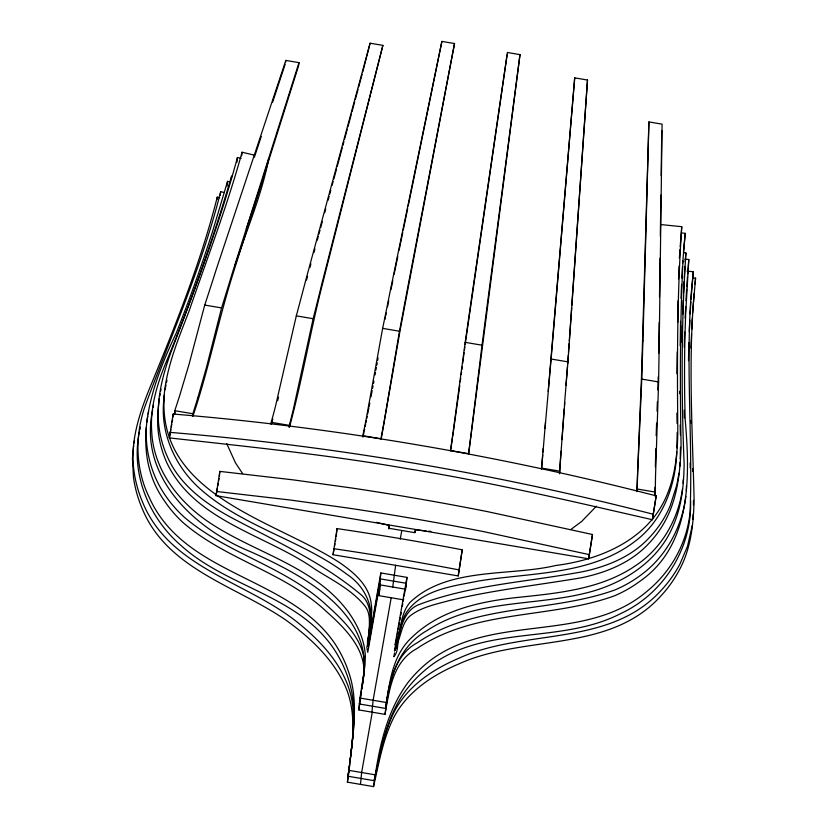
<?xml version="1.0" encoding="UTF-8"?>
<svg xmlns="http://www.w3.org/2000/svg" width="828" height="828" viewBox="0 0 828 828"><rect width="100%" height="100%" fill="white"/><g stroke="black" fill="none" stroke-linecap="round" stroke-linejoin="round"><path stroke-width="1.24" d="M369.226 632.447C369.071 623.66 371.006 613.776 365.107 606.293C352.221 589.991 332.897 580.521 315.675 569.643C266.492 534.733 195.149 521.754 166.977 463.069A112.556 107.433 5.6 0 1 157.693 424.888L157.651 414.393L159.359 398.558M679.653 393.714L679.674 391.24M655.01 487.278L654.907 495.941L655.279 492.08A70.37 1.894 -89.3 0 1 655.538 475.665L658.612 381.946A281.437 7.555 -89.3 0 1 659.233 343.537L662.09 124.148L648.914 121.923L641.472 377.382L636.846 491.646M681.858 342.295L682.303 325.766M659.15 322.558L658.684 353.256M659.502 296.797L660.03 258.17M660.33 236.28L660.889 195.077M661.158 175.753L661.769 130.689M680.202 345.752L680.554 321.305M658.27 376.709L657.836 389.936M676.89 373.728L677.242 351.952M677.718 322.496L678.049 300.75M690.573 500.95C692.177 548.208 663.632 593.717 620.845 613.507C561.301 644.37 485.974 624.374 430.695 665.619A129.064 123.186 5.6 0 0 407.862 687.871C386.593 714.233 381.542 748.657 374.111 780.669L347.988 776.24L348.93 769.181M655.362 466.847L655.797 448.631M681.03 298.266L681.579 284.387M688.482 360.687L688.834 342.833M690.956 348.06L691.525 334.326M686.35 490.642L686.464 485.777M676.9 447.917L677.18 432.454M642.932 340.774L648.914 121.923M164.306 395.111C156.461 495.227 274.41 520.201 339.521 562.574C353.877 572.448 369.567 585.593 371.223 604.212C373.459 616.477 367.301 628.535 368.936 640.448L380.839 572.945L406.962 577.375L406.496 582.125M656.169 435.642L656.594 423.025M683.131 483.241L683.245 479.671M682.686 314.402L683.162 300.512M657.018 411.133L657.37 401.953M692.974 519.301L693.16 514.219M678.525 278.984L679.053 266.099M369.992 629.021C374.991 607.617 364.982 586.172 346.953 574.321C300.895 539.556 241.403 526.629 198.409 487.34C174.936 465.512 160.497 433.365 163.716 401.042C165.331 369.65 177.782 340.391 188.929 311.473C207.114 258.564 227.131 206.193 242.055 152.217L254.206 155.115M679.86 466.33L680.036 462.459M680.212 458.598L680.481 447.224M642.932 340.805A280.495 6.262 -88.5 0 0 641.772 379.11L637.674 472.674A70.111 1.563 -88.5 0 0 637.198 489.017L637.001 490.942M681.879 278.115L682.407 266.823M682.996 260.882C680.016 322.609 679.923 384.44 681.092 446.22C680.316 468.369 678.246 490.942 669.655 511.6A112.556 107.433 5.6 0 1 647.838 544.514C630.346 562.885 606.034 572.655 581.618 577.737C537.403 585.21 492.732 590.074 449.055 600.652C435.476 604.388 420.686 607.235 409.508 616.384C402.398 623.07 401.301 633.461 397.895 642.166M689.289 331.51L689.817 320.229M690.107 313.967L690.842 301.734M685.16 318.118L685.719 306.815M686.019 300.543L686.619 289.251M691.763 329.337L692.311 318.107M683.514 292.946L684.125 281.592M684.321 277.815L684.932 266.461M685.201 261.42L685.926 252.964L683.462 252.778M685.926 252.964C681.258 323.293 681.258 393.817 684.135 464.208C683.824 485.136 681.692 506.488 673.133 525.821C658.063 562.171 621.735 584.589 584.682 593.334C532.394 606.127 473.937 599.607 427.196 630.45C398.796 646.295 388.87 678.184 385.579 708.426L359.455 703.997L361.236 692.363M686.795 286.736L687.468 276.707M687.633 274.203L688.803 259.485L684.963 259.195M688.803 259.485L685.75 312.187A1706.291 1628.686 5.6 0 0 685.201 419.579C689.931 475.562 692.167 544.627 640.396 580.925A125.38 119.677 5.6 0 1 614.604 595.767C550.268 619.127 475.707 608.756 416.784 648.655C392.648 661.665 389.388 690.241 384.999 714.357L358.876 709.938C359.849 691.929 364.9 674.354 365.365 656.325C364.62 639.733 357.282 624.136 347.543 610.929C313.957 566.404 256.773 553.425 211.906 524.155C180.007 503.776 153.418 470.583 151.7 431.46C149.92 406.838 157.486 382.815 166.863 360.366C191.961 300.222 213.106 238.495 231.612 176.012L231.26 179.572M559.438 473.802L561.022 451.198M571.599 307.975L569.271 341.001M571.775 305.397L587.497 80.026L574.704 77.863L548.177 391.396M587.497 80.026L570.627 323.8A278.28 2.567 -86.1 0 0 567.946 361.867L564.417 405.202M691.007 299.322L693.336 271.739L687.033 271.129M568.287 355.046L567.635 363.823M568.463 352.469L569.095 343.537M679.374 258.367L680.005 249.363M680.181 246.785L681.765 226.696L660.63 224.543M681.765 226.696C677.159 294.033 677.107 361.639 677.801 429.101C677.759 453.289 675.255 478.17 664.605 500.215C644.66 541.181 598.572 560.101 555.702 565.503C509.23 576.536 447.306 566.694 409.87 602.536C399.82 614.542 401.311 631.536 395.059 644.867L406.962 577.375M682.676 263.056L685.211 233.32L681.465 232.937M692.581 313.098L695.561 278.156L693.067 277.908M694.185 293.288C688.13 361.888 692.519 430.715 694.092 499.387C693.564 523.503 691.069 548.436 679.343 569.985A129.685 123.786 5.6 0 1 660.982 595.85C609.108 653.427 524 634.248 458.909 663.901C432.899 674.861 407.5 691.494 393.993 717.079C382.95 738.773 378.976 763.095 373.531 786.6L347.408 782.17L350.254 758.676M561.974 439.668L564.789 402.48M564.137 408.991L560.866 454.996A69.5 0.642 -86.1 0 0 559.738 471.163L559.542 473.099M565.959 385.351L567.449 366.235M541.471 469.517L542.692 454.996M543.261 448.238L541.647 468.099L559.738 471.163M574.704 77.863L554.325 321.036A277.701 1.294 -85.2 0 0 551.117 359.021L545.01 428.531M676.745 451.705C675.7 485.746 662.783 520.967 634.558 541.667C590.188 575.398 530.924 572.396 478.636 581.008C453.578 586.152 422.57 589.184 406.703 612.109C399.024 623.794 400.328 638.781 394.48 650.808L395.37 645.716M543.002 451.984L545.517 421.918M693.336 271.739C684.114 351.517 693.077 431.781 690.117 511.663C687.343 542.309 671.477 571.01 647.869 590.561C586.783 643.749 495.072 613.041 431.274 659.688A129.064 123.186 5.6 0 0 408.442 681.941C385.827 711.863 378.603 750.23 373.531 786.6M683.504 251.774L685.211 233.32M169.378 437.898L173.155 414.031C336.106 427.507 497.856 455.069 656.19 495.848L652.412 519.715C570.947 501.126 489.493 481.803 406.89 468.607C328.209 454.758 248.659 446.799 169.378 437.898L170.878 429.349M172.824 417.353L173.155 414.031M192.841 416.443C208.677 369.516 218.126 320.788 233.061 273.613L298.722 65.319L298.991 62.649L285.815 60.413L216.543 268.551A281.437 19.582 -71.5 0 1 204.733 305.077L189.136 363.968L179.842 395.101A70.37 4.896 -71.5 0 1 174.76 410.688L174.377 414.549L175.163 412.209M192.655 415.687L192.852 413.752A70.111 4.575 -72.3 0 0 197.695 398.154M217.019 199.517L217.257 197.136L219.689 197.737M220.3 195.242L220.652 191.682L224.347 192.572M227.089 186.114L227.555 181.363L230.039 182.015M236.974 162.226L237.439 157.475L241.093 158.345M241.704 155.788L242.055 152.217M216.036 495.682L219.855 471.391L293.733 479.94L351.714 488.002A861.907 256.307 10 0 1 487.63 511.663L592.486 534.505L588.667 558.796L216.036 495.682L217.329 488.344M219.389 476.152L219.855 471.391M268.779 158.593C261.596 195.418 246.496 230.37 234.779 265.974M285.639 62.203L285.815 60.413M271.035 424.226L271.222 422.301A69.5 3.633 -74.7 0 0 275.403 406.641L296.31 315.861A278.28 14.562 -74.7 0 0 306.07 278.984L370.095 43.211L382.888 45.374L322.475 284.035C310.345 331.366 302.272 379.648 289.552 426.855M289.127 427.289L289.314 425.364A69.345 3.312 -75.6 0 0 293.267 409.684L313.15 318.708A277.701 13.279 -75.6 0 0 322.371 281.748L382.888 45.374M370.095 43.211L362.778 71.86M333.042 554.719L337.037 528.595A861.275 256.121 10 0 1 462.231 549.802L458.236 575.926L333.042 554.719L334.119 548.602M336.271 536.378L337.037 528.595M368.139 640.758L366.835 647.589L367.767 652.319L379.669 584.816L380.839 572.945M360.47 784.385L361.639 772.514L372.362 711.666M379.183 594.752L380.238 584.071M388.87 528.999L389.222 525.438L376.336 522.302M371.938 712.152L373.107 700.281L391.189 597.744M381.222 439.026L400.224 329.679L454.52 43.542L441.893 41.4L408.225 205.965M392.731 587.031L395.649 565.234M384.999 714.357C388.912 687.157 390.702 656.169 412.727 636.577C440.392 610.226 479.495 601.614 516.299 597.578C557.679 593.2 601.821 589.422 636.918 564.737C662.265 547.505 678.329 518.814 682.551 488.717M405.906 588.056L406.144 585.686M415.107 532.238L415.345 529.858L426.141 530.914M458.236 575.926L462.231 549.802M519.994 54.627L486.905 307.498A276.469 2.763 -82.5 0 1 482.031 345.183L470.625 437.639A69.014 0.693 -82.5 0 1 468.555 453.609L450.463 450.546A68.962 1.004 -81.7 0 0 452.761 434.628L465.191 342.347A276.283 4.036 -81.7 0 0 470.604 304.735L507.367 52.495L519.994 54.627L468.648 453.827M588.667 558.796L592.486 534.505M652.412 519.715L656.19 495.848M694.971 284.087L695.561 278.156M363.43 678.463C367.891 650.611 345.411 628.535 326.563 611.654C284.967 572.376 226.137 559.821 183.185 522.696A125.38 119.677 5.6 0 1 163.985 500.236C128.216 448.838 152.062 384.026 176.126 333.353A1706.291 1628.686 5.6 0 0 212.392 232.006L227.555 181.363M364.123 671.436C367.953 643.946 345.68 622.449 327.153 605.723C285.546 566.435 226.727 553.88 183.775 516.765A125.38 119.677 5.6 0 1 164.565 494.295C151.441 474.744 145.221 450.991 146.277 427.517M358.876 709.938L359.766 703.2M350.089 761.336C353.504 735.647 355.905 708.075 344.22 683.98C331.583 657.494 309.424 637.011 285.919 620.131C236.27 585.81 166.625 569.291 141.94 507.937A129.685 123.786 5.6 0 1 133.494 477.528L132.439 458.308L133.66 445.505M351.279 750.22C354.539 726.166 356.03 701.047 347.977 677.728A129.064 123.186 5.6 0 0 334.088 649.255C298.287 595.28 226.996 587.414 181.032 545.497C150.023 518.928 131.683 476.7 138.68 435.859M347.408 782.17L348.888 771.944M347.988 776.24L349.468 766.003M350.068 761.004C353.245 731.476 358.762 700.633 348.557 671.798A129.064 123.186 5.6 0 0 334.667 643.325C288.465 575.802 184.447 576.205 149.247 497.421C135.368 469.176 134.716 435.849 145.003 406.341C171.313 335.205 202.198 265.498 220.652 191.682M349.416 767.287C352.014 740.687 357.624 712.846 348.371 686.857C339.107 660.972 319.649 640.303 298.639 623.287C247.8 581.639 169.523 568.65 142.519 501.996A129.685 123.786 5.6 0 1 134.074 471.598C129.799 443.435 138.669 415.501 149.05 389.667C174.956 326.698 200.531 263.283 217.257 197.136M359.455 703.997L361.443 691.183M461.206 374.577L461.548 372.02M461.879 369.464L462.221 366.907M462.676 363.389L463.297 358.71M463.452 357.541L464.073 352.749M464.394 350.347L464.87 346.756M465.181 344.355L507.14 54.865M460.244 381.811L460.72 378.189M458.412 395.463L459.757 385.434M458.246 396.633L453.475 430.974M361.701 688.958L362.178 685.563M362.343 684.373L363.844 673.713M361.929 689.124L362.26 686.754M362.592 684.383L363.099 680.833M361.784 688.772L362.995 680.357M363.337 677.946C374.08 611.592 300.295 573.928 250.284 551.583C194.156 528.637 138.245 476.369 152.683 409.932M452.678 436.511L453.32 432.081M452.523 437.619L450.608 450.774M349.302 766.894L349.664 764.606M153.076 407.531L153.47 405.14M159.752 396.198L160.146 393.838M454.52 43.542L406.496 293.888A276.283 7.928 -79.1 0 1 399.479 331.221L383.902 422.963A68.962 1.977 -79.1 0 1 380.911 438.757L362.819 435.694A69.014 2.298 -78.2 0 0 366.038 419.931L382.65 328.364A276.469 9.201 -78.2 0 0 390.195 291.135L441.893 41.4M134.064 443.104L134.467 440.703M397.688 643.356L396.498 647.848L394.48 650.808M171.313 426.896L171.748 424.453M172.172 422.011L172.607 419.568M217.764 485.901L218.199 483.459M218.623 481.006L219.058 478.563M334.553 546.159L334.978 543.717M335.412 541.274L335.837 538.821M377.64 360.428L378.085 357.882M389.222 525.438L388.725 528.254L414.849 532.683L415.345 529.858M237.439 157.475C220.383 220.6 197.726 282.12 174.408 343.154C164.969 367.27 157.103 392.772 158.283 418.958A112.556 107.433 5.6 0 0 167.566 457.128C180.069 485.622 206.555 504.397 233.185 518.566C276.656 541.553 322.34 562.471 360.335 594.131C370.261 601.956 371.006 614.925 369.816 626.517C370.53 633.192 365.438 639.868 368.356 646.378L380.259 578.886L406.382 583.305M380.135 584.144L378.127 595.529L403.06 599.762M378.655 595.146L379.773 588.822M400.245 539.163L401.787 530.469M395.825 643.17L396.943 636.794M397.399 634.248L397.844 631.702M398.289 629.156L399.417 622.791M399.862 620.244L400.317 617.698M400.762 615.152L401.207 612.596M402.336 606.231L402.781 603.684M403.236 601.138L403.681 598.592M404.136 596.046L405.254 589.681M405.699 587.135L406.155 584.578M394.563 652.919L393.89 656.739C399.903 649.876 396.126 639.464 399.903 631.609C402.76 620.255 407.925 608.311 419.92 604.223C471.794 584.744 528.15 581.846 582.208 571.806C606.624 566.725 630.936 556.944 648.427 538.583A112.556 107.433 5.6 0 0 670.245 505.67L676.807 485.022L679.001 473.264M395.008 650.373L395.463 647.827M685.874 496.355C681.961 527.105 666.178 556.54 640.975 574.994A125.38 119.677 5.6 0 1 615.194 589.836C550.848 613.196 476.286 602.815 417.364 642.714C393.238 655.724 389.967 684.301 385.579 708.426M146.659 422.415L147.746 416.287M148.181 413.845L148.616 411.392M375.943 370.002L376.367 367.611M376.792 365.22L377.216 362.819M375.053 374.939L375.498 372.445M360.201 700.747L360.646 698.294M692.291 525.438L687.509 546.283L679.933 564.054A129.685 123.786 5.6 0 1 661.572 589.909C609.687 647.496 524.579 628.317 459.499 657.97C433.479 668.931 408.09 685.553 394.583 711.149C383.54 732.842 379.566 757.154 374.111 780.669M372.621 388.156L373.055 385.817M373.49 383.488L373.925 381.149M370.985 396.84L372.186 390.495M369.091 406.734L369.795 403.06M165.051 389.802L166.004 384.979M166.48 382.567L166.956 380.166M388.27 303.11L388.756 300.678M367.663 413.959L368.853 407.956M385.796 315.509L386.293 313.025M387.535 306.815L388.032 304.331M365.872 422.942L366.307 420.748M366.752 418.554L367.197 416.36M138.928 434.617L139.435 432.133M139.942 429.649L140.439 427.165M385.03 319.287L385.537 316.762M364.185 431.181L364.662 428.821M365.148 426.472L365.634 424.112M390.982 289.583L392.803 280.723M394.118 274.378L397.771 256.649M399.075 250.304L402.739 232.575M403.257 230.039L407.697 208.501M362.933 437.163L363.937 432.371M368.977 635.231L367.725 641.296L368.356 646.378M160.539 391.478L161.087 389.191M298.991 62.649L232.844 271.315A280.495 18.288 -72.3 0 1 221.573 307.933L206.596 366.928L197.706 398.154M277.639 400.721L278.55 397.161M306.526 280.03L307.54 276.293M309.9 267.568L310.914 263.821M313.936 252.602L314.95 248.866M317.31 240.141L318.325 236.404M318.997 233.91L320.001 230.163M320.674 227.669L322.361 221.438M324.721 212.713L325.725 208.977M328.085 200.252L329.099 196.515M329.772 194.021L330.786 190.274M332.131 185.296L333.135 181.549M333.819 179.055L336.51 169.088M337.182 166.594L342.233 147.891M342.906 145.397L343.92 141.66M344.593 139.166L347.284 129.199M347.957 126.705L351.331 114.243M352.003 111.749L354.694 101.772M355.367 99.277L358.069 89.31M358.741 86.816L362.105 74.344M271.491 423.791L272.795 419.051M268.427 159.814L262.114 181.684L246.278 228.952M254.403 157.196L261.275 136.423M272.609 102.206L285.142 64.315M596.429 506.198L581.711 521.402L571.185 529.247M169.916 432.371C332.866 445.847 494.626 473.409 652.95 514.178M216.45 491.48L290.328 500.029L348.309 508.092A861.907 256.307 10 0 1 484.225 531.752L589.081 554.594M428.542 531.152L430.943 531.441M382.65 328.364L399.479 331.221M465.191 342.347L482.031 345.204M296.31 315.861L313.15 318.708M551.117 359.021L567.946 361.867M204.733 305.077L221.573 307.923M641.772 379.1L658.612 381.946M271.222 422.301L289.314 425.364M174.76 410.688L192.852 413.752M637.198 489.017L655.279 492.08M379.669 584.816L405.792 589.246M360.045 698.066L386.169 702.486M348.578 770.309L374.701 774.729M242.625 473.595L235.4 462.748L226.737 443.58M692.601 468.772L692.694 471.318M690.976 420.52L691.049 423.046M690.138 462.987L690.252 468.027M680.192 424.899L680.419 434.897M676.89 413.058L677.045 423.398M693.44 500.34L693.502 505.318M684.414 417.881A1706.291 1628.686 5.6 0 1 684.249 410.233M684.28 347.253A1706.291 1628.686 5.6 0 1 684.673 332.049M333.632 548.674A861.275 256.121 10 0 1 458.836 569.871"/></g></svg>
